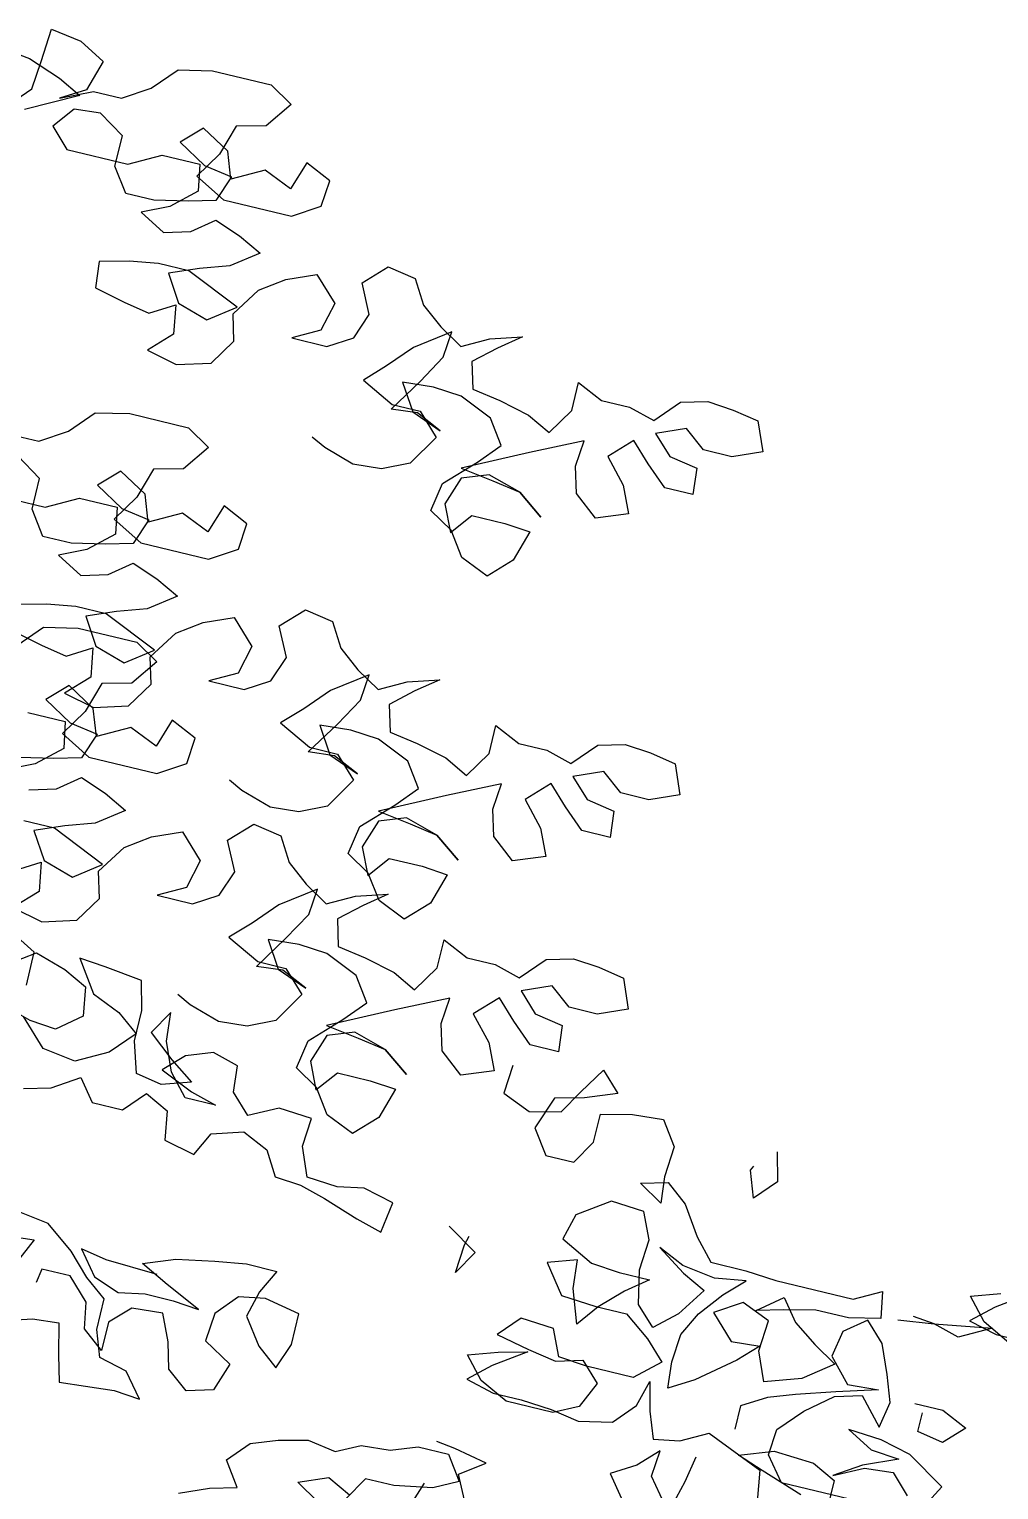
# Model space of a CAD drawing. Header units: inches. Extents: x 350994 to 353538, y 1581369 to 1583842.
# Drawn here: x 351702.91 to 351703.565, y 1583239.169 to 1583240.156 of the extents above; entities that cross this region are included whole.
import ezdxf

# ---------------------------------------------------------------- set-up
doc = ezdxf.new("R2010")
doc.units = ezdxf.units.IN
doc.header["$MEASUREMENT"] = 0
doc.linetypes.add('1', pattern=[0])
doc.layers.add('TREE', color=81, linetype='1')

# ---------------------------------------------------------------- blocks, each defined once
blk = doc.blocks.new('TREE_4')
at = {"color": 94}
for points in [[(-255.933367818594, 8949.430483162403), (-209.6778791546822, 8943.605540454388), (-169.2129279375076, 8929.111994296312), (-140.3131721913815, 8914.629034370184), (-201.0595603883266, 8882.880324721336)], [(-224.192597836256, 8880.010198354721), (-198.1444424688816, 8908.899367883801), (-195.2213848829269, 8943.592307642102), (-192.2930341660976, 8984.067845106125), (-154.7114421129227, 8978.250842094421), (-122.92303404212, 8960.873936772346), (-134.5226347446442, 8923.297637835145), (-163.4515027403831, 8905.976310297847), (-125.8487381637096, 8923.289698153734), (-91.15315186977386, 8923.25793941319), (-59.33033847808838, 8943.467919245362), (-33.28218314051628, 8972.357088789344), (7.203940600156784, 8980.99393351376), (79.48641210794449, 8980.927769467235), (108.3835212886333, 8963.553510695696), (85.22401824593544, 8931.770395725965), (50.52049225568771, 8923.128257900476), (38.92089152336121, 8885.551958963275), (18.65268734097481, 8853.766197443008), (56.2210465669632, 8833.492700129747), (140.0687134861946, 8833.415949851274), (171.8915268778801, 8853.625929683447), (174.8119379281998, 8885.427570566535), (143.0208832621574, 8899.9131770581), (131.4239290654659, 8865.22817696631), (96.74157559871674, 8879.716430023313), (59.13616448640823, 8859.511743292212), (47.60008123517036, 8891.326617002487), (12.92302080988884, 8911.59746775031), (-10.22854253649712, 8888.488249376416), (24.44851782917976, 8868.217398613691), (59.13881102204323, 8862.403042167425), (47.54450342059135, 8830.609340950847), (15.73227629065514, 8821.96455655992), (-24.75384745001793, 8813.327711835504), (-59.4494337439537, 8813.359470576048), (-79.66206014156342, 8842.29098509252), (-79.62765485048294, 8879.87787027657), (-111.4134163856506, 8900.146074458957), (-143.2203503847122, 8897.283887773752), (-163.4832614660263, 8871.280723974109), (-140.3740430772305, 8848.129160612822), (-65.20027273893356, 8848.060350000858), (-27.59486162662506, 8868.265036717057), (18.66592013835907, 8868.222691744566), (24.41940566897392, 8836.413111150265), (-4.517401963472366, 8810.417887046933), (-36.33492222428322, 8795.990504920483), (-4.54651415348053, 8778.613599583507), (27.26571297645569, 8787.258383989334), (53.30592867732048, 8807.473656952381), (85.0996298789978, 8795.879349336028), (113.9993856549263, 8781.3963894248), (82.1739256978035, 8758.295110732317), (47.46775314211845, 8746.761674031615), (12.75893402099609, 8732.336938470602), (32.96891385316849, 8700.514125078917), (70.54521277546883, 8688.91452434659), (102.3706727325916, 8712.015803039074), (35.89726459980011, 8740.98966255784), (-1.689620584249496, 8741.02406784892), (-36.39050003886223, 8735.273228868842), (-71.09402602910995, 8726.631091028452), (-68.23183935880661, 8694.82415701449), (-30.65289387106895, 8686.115855127573), (1.146100461483002, 8680.304145231843), (30.07496842741966, 8697.625472769141), (35.82580742239952, 8662.92459334433), (9.78029865026474, 8636.92672266066), (47.3592441380024, 8628.218420773745), (87.84801438450813, 8639.746564358473), (108.1162185966969, 8671.53232587874), (99.47143417596817, 8703.344553023577), (122.6335837841034, 8738.018966838717), (151.5650983452797, 8758.231593251228), (186.2739174365997, 8772.65632879734), (215.1604404449463, 8743.716874599457), (206.4547851085663, 8709.02922795713), (174.6346182823181, 8691.710546985269), (218.0041011571884, 8691.670848563313), (246.9329691529274, 8708.992176100612), (258.5272767543793, 8740.785877302289), (241.2112423479557, 8775.49734300375), (267.2567511498928, 8801.495213672519), (301.9470443427563, 8795.680857211351), (319.2683718502522, 8766.751989260316), (345.2715356647968, 8746.489078179002), (374.1686449050903, 8729.114819422364), (405.9888117313385, 8746.433500394225), (443.5862831473351, 8757.96429052949), (417.5460674762726, 8737.749017566442), (391.5032052397728, 8714.642445743084), (400.1479896605015, 8682.830218598247), (434.8382828533649, 8677.01586215198), (472.4172283411026, 8668.307560279965), (501.3169841468334, 8653.824600353837), (521.5851883292198, 8685.610361874104), (521.616947054863, 8720.305948197842), (553.4080017209053, 8705.820341721177), (588.1035880148411, 8705.788582980633), (619.899935811758, 8697.085574224591), (645.9480911493301, 8725.974743768573), (677.7603182792664, 8734.6195281744), (709.5619591772556, 8731.69911712408), (741.3609535098076, 8725.88740722835), (755.7856890559196, 8691.178588107228), (721.0768699347973, 8676.753852561116), (686.3812836408615, 8676.78561130166), (660.3781198263168, 8697.048522353172), (625.6693007051945, 8682.62378680706), (648.7785190939903, 8659.472223445773), (683.4688122868538, 8653.657866969705), (686.3309989571571, 8621.850932955742), (651.635412633419, 8621.882691696286), (625.6348953843117, 8645.036901637912), (602.5256770253181, 8668.188464999199), (576.480168223381, 8642.190594315529), (602.4753923416138, 8613.253786668181), (616.9027744829655, 8581.43626640737), (579.3026564717293, 8567.014177411795), (550.4108403921127, 8590.171033889055), (541.7660560011864, 8621.983261033893), (544.6864670217037, 8653.784901931882), (483.9427253603935, 8624.927491143346), (408.7345497012138, 8587.409416556358), (449.2074406147003, 8581.589766979218), (483.8977338075638, 8575.77541051805), (515.6808487772942, 8552.615907460451), (483.8977338075638, 8575.77541051805), (443.4301360249519, 8587.377657815814), (411.6152622997761, 8575.841574564576), (400.0183081626892, 8541.156574487686), (414.4456902742386, 8509.339054226875), (434.7086013257504, 8535.342218026519), (475.1867853701115, 8535.305166170001), (506.9884262382984, 8532.384755134583), (495.3888255357742, 8494.808456197381), (469.3433167338371, 8468.810585528612), (434.6609632372856, 8483.298838555813), (414.4483368396759, 8512.230353087187), (385.5512275993824, 8529.604611858726), (391.3655840456486, 8564.294905051589), (426.0929290950298, 8598.958732634783), (449.2471390366554, 8624.959249868989), (429.0345126390457, 8653.890764400363), (388.5722079575062, 8671.27560941875), (353.8792681992054, 8674.198667004704), (316.2897364795208, 8671.341773450375), (336.4997163116932, 8639.51896007359), (374.0733686685562, 8625.028060466051), (342.2823140323162, 8639.513666942716), (310.4753800332546, 8636.651480257511), (336.5341216027737, 8677.105845242739), (356.8049723803997, 8711.782905623317), (359.7253834009171, 8743.584546521306), (319.2207337617874, 8714.708609774709), (293.172578394413, 8685.819440245628), (270.0210150182247, 8662.710221856833), (310.4806731343269, 8642.434077978134), (345.176259458065, 8642.40231923759), (371.1741301417351, 8616.356810450554), (348.0093339681625, 8578.7910977602), (316.1918136775494, 8564.363715648651), (281.4935808181763, 8561.504175528884), (243.9172818958759, 8573.103776276112), (226.5774284005165, 8581.793552219868)], [(-125.8487381637096, 8500.09791764617), (-91.15315186977386, 8500.066158920527), (-59.33033847808838, 8520.2761387676), (-33.28218314051628, 8549.16530829668), (7.203940600156784, 8557.802153021097), (79.48641210794449, 8557.735988989472), (108.3835212886333, 8540.361730203032), (85.22401824593544, 8508.578615248203), (50.52049225568771, 8499.936477407813), (38.92089152336121, 8462.360178485513), (18.65268734097481, 8430.574416950345), (56.2210465669632, 8410.300919637084), (140.0687134861946, 8410.22416934371), (171.8915268778801, 8430.434149190784), (174.8119379281998, 8462.235790073872), (143.0208832621574, 8476.721396550536), (131.4239290654659, 8442.036396488547), (96.74157559871674, 8456.52464953065), (59.13616448640823, 8436.31996281445), (47.60008123517036, 8468.134836509824), (12.92302080988884, 8488.405687272549), (-10.22854253649712, 8465.296468883753), (24.44851782917976, 8445.025618121028), (59.13881102204323, 8439.211261674762), (47.54450342059135, 8407.417560458183), (15.73227629065514, 8398.772776067257), (-24.75384745001793, 8390.13593134284), (-59.4494337439537, 8390.167690083385), (-79.66206014156342, 8419.099204599857), (-79.62765485048294, 8456.686089783907), (-111.4134163856506, 8476.954293966293)], [(-140.3740430772305, 8424.937380120158), (-65.20027273893356, 8424.868569523096), (-27.59486162662506, 8445.073256239295), (18.66592013835907, 8445.030911251903), (24.41940566897392, 8413.221330672503), (-4.517401963472366, 8387.22610655427), (-36.33492222428322, 8372.79872442782), (-4.54651415348053, 8355.421819090843), (27.26571297645569, 8364.066603511572), (53.30592867732048, 8384.281876459718), (85.0996298789978, 8372.687568843365), (113.9993856549263, 8358.204608932137), (82.1739256978035, 8335.103330224752), (47.46775314211845, 8323.56989352405), (12.75893402099609, 8309.145157977939), (32.96891385316849, 8277.322344601154), (70.54521277546883, 8265.722743853927), (102.3706727325916, 8288.824022561312), (35.89726459980011, 8317.797882065177), (-1.689620584249496, 8317.832287371159), (-36.39050003886223, 8312.081448376179), (-71.09402602910995, 8303.43931055069)], [(-68.23183935880661, 8271.632376536727), (-30.65289387106895, 8262.92407464981), (1.146100461483002, 8257.11236475408), (30.07496842741966, 8274.433692291379), (35.82580742239952, 8239.732812851667), (9.78029865026474, 8213.734942182899), (47.3592441380024, 8205.026640295982), (87.84801438450813, 8216.55478388071), (108.1162185966969, 8248.340545400977), (99.47143417596817, 8280.152772530913), (122.6335837841034, 8314.827186360955), (151.5650983452797, 8335.039812758565), (186.2739174365997, 8349.464548319578), (215.1604404449463, 8320.525094106793), (206.4547851085663, 8285.837447479367), (174.6346182823181, 8268.518766507506), (218.0041011571884, 8268.47906807065), (246.9329691529274, 8285.80039562285), (258.5272767543793, 8317.594096824527), (241.2112423479557, 8352.305562511086), (267.2567511498928, 8378.303433179855), (301.9470443427563, 8372.48907673359), (319.2683718502522, 8343.560208767653), (345.2715356647968, 8323.29729770124), (374.1686449050903, 8305.9230389148), (405.9888117313385, 8323.241719901562), (443.5862831473351, 8334.772510051727), (417.5460674762726, 8314.55723708868), (391.5032052397728, 8291.45066525042), (400.1479896605015, 8259.638438120484), (434.8382828533649, 8253.824081659317), (472.4172283411026, 8245.1157797724), (501.3169841468334, 8230.632819876075), (521.5851883292198, 8262.418581396341), (521.616947054863, 8297.114167705178), (553.4080017209053, 8282.628561228514), (588.1035880148411, 8282.59680250287), (619.899935811758, 8273.893793731928), (645.9480911493301, 8302.78296327591), (677.7603182792664, 8311.427747681737), (709.5619591772556, 8308.507336631417), (741.3609535098076, 8302.695626735687), (755.7856890559196, 8267.986807614565), (721.0768699347973, 8253.562072053552), (686.3812836408615, 8253.593830794096), (660.3781198263168, 8273.85674187541), (625.6693007051945, 8259.432006314397), (648.7785190939903, 8236.280442938209), (683.4688122868538, 8230.466086491942), (686.3309989571571, 8198.65915247798), (651.635412633419, 8198.690911218524), (625.6348953843117, 8221.845121130347), (602.5256770253181, 8244.996684521437), (576.480168223381, 8218.998813822865), (602.4753923416138, 8190.062006175518), (616.9027744829655, 8158.244485914707), (579.3026564717293, 8143.822396919131), (550.4108403921127, 8166.979253411293), (541.7660560011864, 8198.79148054123), (544.6864670217037, 8230.59312145412), (483.9427253603935, 8201.735710635781), (408.7345497012138, 8164.217636078596), (449.2074406147003, 8158.397986486554), (483.8977338075638, 8152.583630025387), (515.6808487772942, 8129.424126982689), (483.8977338075638, 8152.583630025387), (443.4301360249519, 8164.185877338052), (411.6152622997761, 8152.649794057012), (400.0183081626892, 8117.964793995023), (414.4456902742386, 8086.147273749113), (434.7086013257504, 8112.150437548757), (475.1867853701115, 8112.113385677338), (506.9884262382984, 8109.192974641919), (495.3888255357742, 8071.616675719619), (469.3433167338371, 8045.618805035949), (434.6609632372856, 8060.107058078051), (414.4483368396759, 8089.038572594523), (385.5512275993824, 8106.412831366062), (391.3655840456486, 8141.103124558926), (426.0929290950298, 8175.766952127218), (449.2471390366554, 8201.767469376326), (429.0345126390457, 8230.6989839077), (388.5722079575062, 8248.083828911185), (353.8792681992054, 8251.006886526942), (316.2897364795208, 8248.149992972612), (336.4997163116932, 8216.327179580927), (374.0733686685562, 8201.836279988289), (342.2823140323162, 8216.321886450052), (310.4753800332546, 8213.459699779749), (336.5341216027737, 8253.914064750075), (356.8049723803997, 8288.591125130653), (359.7253834009171, 8320.392766028643), (319.2207337617874, 8291.516829296947), (293.172578394413, 8262.627659752965), (270.0210150182247, 8239.51844137907), (310.4806731343269, 8219.24229748547), (345.176259458065, 8219.210538744926), (371.1741301417351, 8193.16502995789), (348.0093339681625, 8155.599317282438), (316.1918136775494, 8141.171935155988), (281.4935808181763, 8138.312395036221), (243.9172818958759, 8149.911995783448), (226.5774284005165, 8158.601771727204)], [(73.19832110404968, 7741.008322939277), (105.0105482339859, 7749.653107360005), (136.8333616256714, 7769.863087192178), (157.0486345887184, 7743.822871536016), (194.635519772768, 7743.788466215134), (217.7897296845913, 7769.788983464241), (246.6894854903221, 7755.306023553014), (252.440324485302, 7720.605144113302), (290.0192699432373, 7711.896842241287), (304.5022298693657, 7740.796598017216), (342.0997012853622, 7752.327388167381), (373.8907559514046, 7737.841781690717), (391.2120834589005, 7708.91291372478), (423.0137243568897, 7705.992502689362), (454.8100721538067, 7697.28949393332), (498.1663222312927, 7682.793301209807), (529.9626699984074, 7674.090292468667), (535.7796730101109, 7711.671884506941), (498.2007275223732, 7720.380186393857), (466.3911469578743, 7714.626700848341), (428.806908339262, 7717.552405014634), (414.3821727931499, 7752.261224120855), (417.3052303791046, 7786.954163879156), (376.8296929001808, 7789.882514595985), (342.1182272136211, 7772.566480174661), (319.0090088248253, 7795.718043550849), (316.1468221545219, 7827.524977564812), (284.3504743874073, 7836.227986320853), (252.5356006920338, 7824.691903069615), (229.3840372860432, 7801.58268468082), (269.846341997385, 7784.197839662433), (301.6426897346973, 7775.494830906391), (264.0558045506477, 7775.529236197472), (240.9492327570915, 7801.57209841907), (226.5244971811771, 7836.280917555094), (223.6649570763111, 7870.979150429368), (206.2906982898712, 7842.082041203976), (238.0711666941643, 7816.031239286065), (266.9656293690205, 7795.765681654215), (232.2594568133354, 7784.232244953513), (200.4604624509811, 7790.043954849243), (188.9296723306179, 7827.641426280141), (188.9640776216984, 7865.228311449289), (180.3219397962093, 7899.931837454438), (134.0664511919022, 7905.756780147552), (102.2648102641106, 7908.677191182971), (128.2520947158337, 7871.066486954689), (162.9344482123852, 7856.578233927488), (188.9376119971275, 7836.315322861075), (162.8894566893578, 7807.426153317094), (125.2840455770493, 7787.221466600895), (84.81115463376045, 7793.041116178036), (53.03597936034203, 7824.874515801668)], [(47.28778693079948, 7862.466694101691), (47.3248388171196, 7902.944878131151), (9.756479561328888, 7923.218375444412)], [(21.28462314605713, 7882.729605168104), (50.21613767743111, 7902.942231580615), (87.79243659973145, 7891.342630833387), (116.6921924054623, 7876.85967092216), (122.4430313706398, 7842.15879149735), (93.50887030363083, 7819.054866224527), (61.70722940564156, 7821.975277274847), (21.23963159322739, 7833.57752455771)], [(-59.33033847808838, 8255.781261771917), (-33.28218314051628, 8284.670431315899), (7.203940600156784, 8293.307276040316), (79.48641210794449, 8293.24111199379), (108.3835212886333, 8275.866853222251), (85.22401824593544, 8244.08373825252), (50.52049225568771, 8235.441600427032), (38.92089152336121, 8197.86530148983), (18.65268734097481, 8166.079539969563), (56.2210465669632, 8145.806042656302), (140.0687134861946, 8145.72929237783), (171.8915268778801, 8165.939272210002), (174.8119379281998, 8197.740913107991), (143.0208832621574, 8212.226519584656), (131.4239290654659, 8177.541519492865), (96.74157559871674, 8192.029772549868), (59.13616448640823, 8171.825085818768), (47.60008123517036, 8203.639959514141), (12.92302080988884, 8223.910810276866), (-10.22854253649712, 8200.801591902971), (24.44851782917976, 8180.530741140246), (59.13881102204323, 8174.716384679079), (47.54450342059135, 8142.922683477402), (15.73227629065514, 8134.277899071574), (-24.75384745001793, 8125.641054362059)], [(-27.59486162662506, 8180.578379243612), (18.66592013835907, 8180.536034271121), (24.41940566897392, 8148.72645367682), (-4.517401963472366, 8122.731229558587), (-36.33492222428322, 8108.303847447038)], [(-4.54651415348053, 8090.926942110062), (27.26571297645569, 8099.571726515889), (53.30592867732048, 8119.786999478936), (85.0996298789978, 8108.192691862583), (113.9993856549263, 8093.709731951356), (82.1739256978035, 8070.608453258872), (47.46775314211845, 8059.07501655817), (12.75893402099609, 8044.650280997157), (32.96891385316849, 8012.827467605472), (70.54521277546883, 8001.227866873145), (102.3706727325916, 8024.329145565629), (35.89726459980011, 8053.303005084395), (-1.689620584249496, 8053.337410375476)], [(1.146100461483002, 7992.617487758398), (30.07496842741966, 8009.938815310597), (35.82580742239952, 7975.237935870886), (9.78029865026474, 7949.240065187216), (47.3592441380024, 7940.5317633003), (87.84801438450813, 7952.059906885028), (108.1162185966969, 7983.845668405294), (99.47143417596817, 8015.657895550132), (122.6335837841034, 8050.332309365273), (151.5650983452797, 8070.544935777783), (186.2739174365997, 8084.969671323895), (215.1604404449463, 8056.030217126012), (206.4547851085663, 8021.342570498586), (174.6346182823181, 8004.023889511824), (218.0041011571884, 8003.984191089869), (246.9329691529274, 8021.305518627167), (258.5272767543793, 8053.099219828844), (241.2112423479557, 8087.810685515404), (267.2567511498928, 8113.808556199074), (301.9470443427563, 8107.994199737906), (319.2683718502522, 8079.065331786871), (345.2715356647968, 8058.802420705557), (374.1686449050903, 8041.428161948919), (405.9888117313385, 8058.746842905879), (443.5862831473351, 8070.277633056045), (417.5460674762726, 8050.062360092998), (391.5032052397728, 8026.955788269639), (400.1479896605015, 7995.143561124802), (434.8382828533649, 7989.329204678535), (472.4172283411026, 7980.62090280652), (501.3169841468334, 7966.137942880392), (521.5851883292198, 7997.923704400659), (521.616947054863, 8032.619290724397), (553.4080017209053, 8018.133684247732), (588.1035880148411, 8018.101925507188), (619.899935811758, 8009.398916751146), (645.9480911493301, 8038.288086280227), (677.7603182792664, 8046.932870700955), (709.5619591772556, 8044.012459665537), (741.3609535098076, 8038.200749769807), (755.7856890559196, 8003.491930633783), (721.0768699347973, 7989.067195087671), (686.3812836408615, 7989.098953828216), (660.3781198263168, 8009.361864894629), (625.6693007051945, 7994.937129333615), (648.7785190939903, 7971.785565972328), (683.4688122868538, 7965.97120949626), (686.3309989571571, 7934.164275482297), (651.635412633419, 7934.196034222841), (625.6348953843117, 7957.350244164467), (602.5256770253181, 7980.501807525754), (576.480168223381, 7954.503936842084), (602.4753923416138, 7925.567129194736), (616.9027744829655, 7893.749608933926), (579.3026564717293, 7879.32751993835), (550.4108403921127, 7902.484376430511), (541.7660560011864, 7934.296603560448), (544.6864670217037, 7966.098244458437), (483.9427253603935, 7937.240833655), (408.7345497012138, 7899.722759082913), (449.2074406147003, 7893.903109505773), (483.8977338075638, 7888.088753044605), (515.6808487772942, 7864.929249987006), (483.8977338075638, 7888.088753044605), (443.4301360249519, 7899.691000342369), (411.6152622997761, 7888.154917091131), (400.0183081626892, 7853.469917014241), (414.4456902742386, 7821.65239675343), (434.7086013257504, 7847.655560553074), (475.1867853701115, 7847.618508696556), (506.9884262382984, 7844.698097661138), (495.3888255357742, 7807.121798723936), (469.3433167338371, 7781.123928055167), (434.6609632372856, 7795.612181082368), (414.4483368396759, 7824.543695613742), (385.5512275993824, 7841.917954385281), (391.3655840456486, 7876.608247578144), (426.0929290950298, 7911.272075161338), (449.2471390366554, 7937.272592380643), (429.0345126390457, 7966.204106926918), (388.5722079575062, 7983.588951945305), (353.8792681992054, 7986.51200953126), (316.2897364795208, 7983.65511597693), (336.4997163116932, 7951.832302600145), (374.0733686685562, 7937.341402992606), (342.2823140323162, 7951.827009469271), (310.4753800332546, 7948.964822784066), (336.5341216027737, 7989.419187769294), (356.8049723803997, 8024.096248149872), (359.7253834009171, 8055.897889047861), (319.2207337617874, 8027.021952301264), (293.172578394413, 7998.132782772183), (270.0210150182247, 7975.023564383388), (310.4806731343269, 7954.747420504689), (345.176259458065, 7954.715661764145), (371.1741301417351, 7928.670152977109), (348.0093339681625, 7891.104440286756), (316.1918136775494, 7876.677058190107), (281.4935808181763, 7873.817518055439), (243.9172818958759, 7885.417118802667), (226.5774284005165, 7894.106894746423)], [(1293.434805482626, 7721.617159128189), (1258.755098551512, 7738.996711015701), (1235.648526698351, 7765.039573252201), (1270.354699254036, 7776.573009952903)], [(1305.058225274086, 7785.215147778392), (1267.447521060705, 7759.227863356471), (1241.404658794403, 7736.121291518211), (1276.092305451632, 7727.415636211634), (1310.78789177537, 7727.383877471089)], [(637.152452737093, 7905.296278446913), (634.2293951511383, 7870.603338688612), (668.9117486476898, 7856.11508564651), (706.506573498249, 7864.754576936364), (723.8808322548866, 7893.651686161757), (744.1490364670753, 7925.437447667122), (767.2582548558712, 7902.285884305835), (729.658136844635, 7887.863795310259), (694.9546108841896, 7879.22165748477), (680.4610647261143, 7838.756706237793), (700.6736910939217, 7809.82519172132), (735.3692774176598, 7809.793432980776), (752.7435362040997, 7838.690542206168), (752.7752949595451, 7873.386128529906), (790.3701198101044, 7882.025619804859), (827.959651529789, 7884.882513359189), (848.1722779273987, 7855.950998842716), (845.2465737760067, 7818.366760224104), (848.10876044631, 7786.559826210141), (819.2116512358189, 7803.93408498168), (851.0238783657551, 7812.578869387507), (877.0270421504974, 7792.315958306193), (900.1256743073463, 7757.59919950366), (923.2322461307049, 7731.556337282062), (966.6017290353775, 7731.516638860106), (1004.18596765399, 7728.590934693813), (1099.598829984665, 7728.503598153591), (1131.418996810913, 7745.822279140353), (1137.17248237133, 7714.012698560953), (1099.577657520771, 7705.373207286), (1059.09947347641, 7705.410259142518), (1021.504648625851, 7696.770767867565), (989.6924214959145, 7688.125983461738), (1018.626582562923, 7711.22990873456), (1038.84185552597, 7685.189693063498), (1067.736318200827, 7664.924135431647), (1096.63342744112, 7647.549876645207), (1061.914022058249, 7621.559945657849), (1018.531306356192, 7607.143149778247), (1004.10657081008, 7641.851968899369), (1007.032274961472, 7679.436207517982), (972.34992146492, 7693.924460560083), (940.5271080732346, 7673.71448071301), (969.4136310517788, 7644.775026500225), (1004.111863911152, 7647.634566634893), (980.9603005647659, 7624.525348246098), (937.5590589344501, 7589.869460344315), (908.6301909387112, 7572.548132807016), (905.7680042684078, 7604.355066820979), (908.6910618841648, 7639.04800657928), (923.1740217804909, 7667.94776237011), (946.3308782875538, 7696.839578464627), (969.4824416339397, 7719.948796838522), (931.8902633488178, 7714.200604423881), (891.4173724353313, 7720.020254015923), (859.6263177990913, 7734.505860477686), (894.3007315993309, 7711.343710869551), (923.2004874050617, 7696.860750958323), (900.0383377969265, 7662.186337143183), (873.9954755306244, 7639.079765319824), (850.8862571716309, 7662.231328696012), (842.2494124472141, 7702.717452406883), (845.1751166284084, 7740.301691010594), (830.747734516859, 7772.119211271405), (790.2721970379353, 7775.047562003136), (752.6614927947521, 7749.060277566314), (743.9584840536118, 7717.263929784298), (784.4181421399117, 7696.987785920501), (819.1110818982124, 7694.064728319645), (856.6979670524597, 7694.030323013663), (830.6577514111996, 7673.815050065517), (804.6122426092625, 7647.817179366946), (784.3493315279484, 7621.814015567303), (769.929889112711, 7662.305432409048), (767.0703489780426, 7697.003665298223), (732.3641763925552, 7685.470228597522), (758.3541074097157, 7650.75082321465), (801.720943748951, 7647.819825947285), (839.3078289330006, 7647.785420626402), (871.0909438729286, 7624.625917583704), (894.2001622617245, 7601.474354222417), (865.2633546292782, 7575.479130104184), (807.4373774528503, 7575.532061323524), (772.7444376647472, 7578.455118924379), (758.3170555531979, 7610.27263918519), (717.8415181040764, 7613.20098990202), (694.6873081326485, 7587.200472667813), (735.1575525105, 7578.489524230361), (769.8478457033634, 7572.675167769194), (801.6600728332996, 7581.31995216012), (824.7692912220955, 7558.168388798833), (810.2836847305298, 7526.377334162593), (781.3574633300304, 7511.947305470705), (723.5314861536026, 7512.000236704946), (688.8517791926861, 7529.379788592458), (665.7452073693275, 7555.422650828958), (700.4513799548149, 7566.956087529659), (735.1549059450626, 7575.598225355148), (697.5442017018795, 7549.610940933228), (671.501339495182, 7526.504369094968), (706.1889861226082, 7517.79871378839), (740.884572416544, 7517.766955047846), (778.4688110649586, 7514.841250881553), (813.159104257822, 7509.026894435287), (853.6452279388905, 7517.663739159703), (876.799437880516, 7543.664256379008), (885.5024466216564, 7575.460604161024), (894.1445844769478, 7540.757078170776), (905.6806677281857, 7508.942204460502), (937.4902482926846, 7514.695689991117), (969.310415148735, 7532.014370977879), (1038.675122141838, 7503.037864908576), (1044.423314571381, 7465.445686608553)], [(937.4187911450863, 7436.630620792508), (914.3148659169674, 7465.564781889319), (917.2352769374847, 7497.366422772408), (894.0837135612965, 7474.257204383612), (865.1548455953598, 7456.935876846313), (885.3701185584068, 7430.895661190152)], [(1093.593921124935, 7485.639787092805), (1041.566421031952, 7503.03521835804), (1009.772719800472, 7514.629525959492), (1050.264136642218, 7529.04896838963), (1099.413570702076, 7526.11267799139), (1128.313326478004, 7511.629718080163), (1128.239222764969, 7430.673350006342)], [(1238.17474347353, 7502.855252161622), (1255.551648795605, 7534.643660247326), (1209.317332655191, 7563.598993822932), (1171.738387197256, 7572.307295709848), (1131.262849718332, 7575.235646441579), (1163.051257789135, 7557.858741104603), (1197.744197547436, 7554.935683488846), (1157.250134140253, 7537.624942198396), (1125.427320748568, 7517.414962366223), (1160.138786435127, 7534.730996772647), (1194.837019324303, 7537.590536892414), (1217.946237683296, 7514.438973531127)], [(1151.427837997675, 7494.260752424598), (1067.580171048641, 7494.337502717972), (1044.47624579072, 7523.271663814783), (1047.39665684104, 7555.073304697871), (1073.444812178612, 7583.962474241853), (1105.272918701172, 7609.955051794648), (1137.085145831108, 7618.599836200476), (1165.969022274017, 7586.769083127379), (1171.780732154846, 7618.568077459931), (1160.244648903608, 7650.382951155305), (1145.819913357496, 7685.091770276427), (1122.710694938898, 7708.243333652616), (1096.670479297638, 7688.028060689569), (1090.858769387007, 7656.229066357017), (1116.853993505239, 7627.292258709669), (1154.443525254726, 7630.1491522789), (1105.278211832047, 7615.737649530172), (1059.004197269678, 7601.323500201106), (1027.189323574305, 7589.787416949868), (998.2604556083679, 7572.466089397669), (998.2339899837971, 7543.553100809455)], [(969.6280025243759, 7878.970234125853), (978.2701403796673, 7844.266708120704), (955.1159304380417, 7818.266190871596), (943.5798471868038, 7850.081064581871), (946.47643917799, 7855.861015751958)], [(1157.414220958948, 7716.885471493006), (1200.788996964693, 7722.628370776772), (1270.190755844116, 7734.13004873693), (1232.585344731808, 7713.925362020731), (1200.788996964693, 7722.628370776772), (1174.769953817129, 7725.543488696218)], [(608.0515582561493, 7700.04052503407), (645.6172709465027, 7676.875728845596), (628.2430121600628, 7647.978619620204), (631.1660697758198, 7682.671559378505), (634.0679548978806, 7694.234108254313)], [(72.93366494774818, 7451.878436997533), (148.1286077797413, 7474.940017268062), (179.9355418086052, 7477.802203968167), (188.5750330686569, 7440.207379102707), (197.2198174595833, 7408.395151972771), (229.0267515182495, 7411.257338643074), (263.7249843776226, 7414.116878762841), (295.5266252756119, 7411.196467727423), (272.4227000176907, 7440.130628824234), (237.7350533902645, 7448.836284130812), (226.1989701092243, 7480.651157826185), (226.2333754301071, 7518.238043010235), (200.2302116155624, 7538.500954076648), (174.2323409318924, 7564.546462878585), (139.5605736672878, 7590.599911347032), (99.08768275380135, 7596.419560924172)], [(93.27597284317017, 7564.62056659162), (127.9742057621479, 7567.480106711388), (113.4885992705822, 7535.689052060246)], [(1200.699013859034, 7624.324209570885), (1235.394600182772, 7624.29245083034), (1267.185654848814, 7609.806844353676), (1244.034091472626, 7586.69762596488), (1212.235097140074, 7592.50933586061), (1212.25626963377, 7615.639726728201)], [(281.2077521681786, 7561.557241231203), (217.601823836565, 7564.506764441729), (185.8028295040131, 7570.31847435236), (208.906754732132, 7541.384313255548), (240.7004559636116, 7529.790005639195), (272.5100365579128, 7535.54349116981), (307.2056228518486, 7535.511732429266), (339.0072637498379, 7532.591321408749), (295.6563068032265, 7552.870111837983), (260.97659984231, 7570.249663740396), (298.5767178237438, 7584.671752750874), (344.8454392552376, 7593.303304329515), (382.4376175701618, 7599.051496759057), (420.0245027542114, 7599.017091438174), (405.5415427982807, 7570.117335662246), (396.8385340571404, 7538.320987895131), (419.9398127794266, 7506.495527952909), (445.9429765939713, 7486.232616871595), (457.5372841954231, 7518.026318073273), (457.5716894865036, 7555.613203257322), (414.2101462781429, 7564.326798260212), (382.400565713644, 7558.573312714696), (359.2463557422161, 7532.57279548049), (356.3232981562614, 7497.879855722189), (391.0003585517406, 7477.609004974365), (379.4034043848515, 7442.924004897475), (347.5911772549152, 7434.279220491648), (321.5880134105682, 7454.542131572962), (312.9432290196419, 7486.354358717799), (298.5158469080925, 7518.171878963709), (260.9263151586056, 7515.314985409379), (237.7747518122196, 7492.205767035484), (237.7429930567741, 7457.510180711746), (211.7398292720318, 7477.773091778159), (205.9863437116146, 7509.582672357559), (179.9884730279446, 7535.628181159496), (145.2928867042065, 7535.659939900041), (142.3857085108757, 7518.314793303609)], [(960.6074063777924, 7500.218023210764), (954.7956964969635, 7468.419028878212), (946.0926877260208, 7436.622681111097)], [(367.7191136777401, 7312.826142475009), (402.4279327690601, 7327.250878021121), (434.2401599287987, 7335.895662426949), (414.027533531189, 7364.827176943421), (437.1817434430122, 7390.827694192529), (468.9966171681881, 7402.363777443767), (503.7001431882381, 7411.005915299058), (538.3904363811016, 7405.191558837891), (567.3166577517986, 7419.621587529778), (602.0148906111717, 7422.481127634645), (633.8297643363476, 7434.017210900784), (671.4166495203972, 7433.982805609703), (691.6292759180069, 7405.051291078329), (662.7030545175076, 7390.621262401342), (616.4343330860138, 7381.9897108078), (581.7387467622757, 7382.021469548345), (564.3644879758358, 7353.124360322952)], [(532.5496142804623, 7341.588277041912), (503.6525050699711, 7358.962535828352), (538.3613241910934, 7373.387271389365), (567.2610799670219, 7358.904311478138)], [(703.175945430994, 7384.8016128093), (688.7459167540073, 7413.727834224701), (717.677431255579, 7433.940460607409), (677.2071869075298, 7442.651409059763), (654.0794425904751, 7445.56388039887)], [(651.1405056416988, 7393.523147508502), (639.5435514748096, 7358.838147431612), (636.6204938590527, 7324.145207673311), (633.700082808733, 7292.343566790223), (622.1057752072811, 7260.549865573645), (607.6228152811527, 7231.650109797716), (593.134562253952, 7196.967756286263), (575.728544741869, 7133.375060737133), (569.9168348312378, 7101.576066419482), (564.1024783849716, 7066.885773226619), (555.3968230783939, 7032.198126599193), (543.7972223162651, 6994.621827676892), (540.8926906585693, 6980.167979925871)]]:
    blk.add_lwpolyline(points, dxfattribs=at)

msp = doc.modelspace()

# ---------------------------------------------------------------- block references
at = {"layer": 'TREE', "lineweight": 5, "xscale": 0.0005632341247466223, "yscale": 0.0005632341529917539, "zscale": 0.0005632341444477617, "rotation": 346.4411541233163}
msp.add_blockref('TREE_4', (351701.8440513993, 1583235.21118485), dxfattribs=at)

doc.saveas('drawing.dxf')
